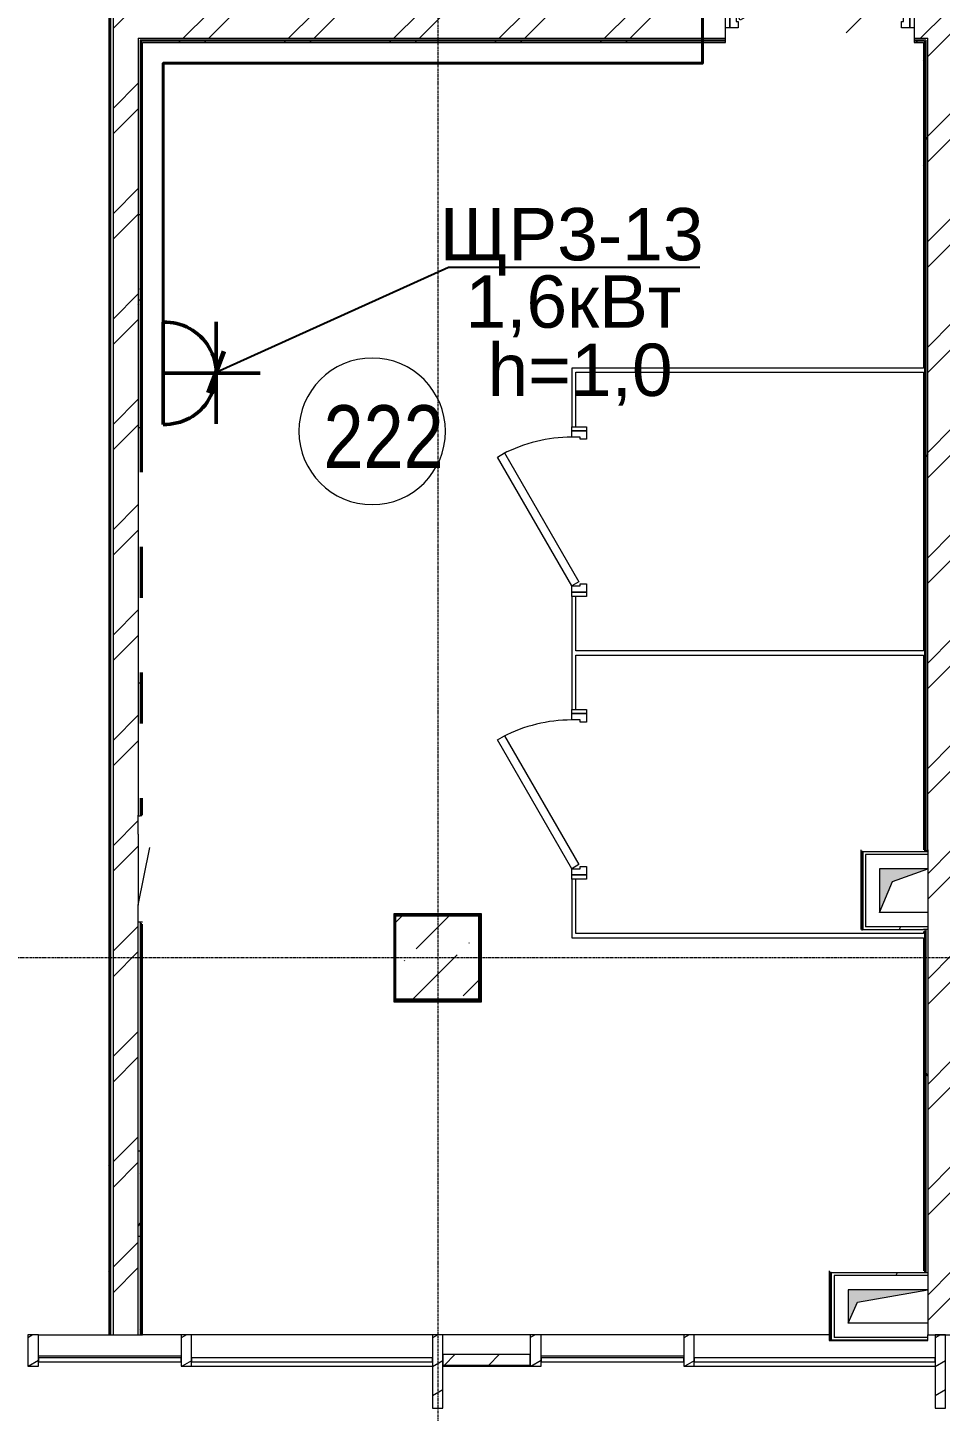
# Model space of a CAD drawing. Header units: metres. Extents: x 3659 to 143627, y -64119 to 51337.
# Drawn here: x 76105 to 80463, y -58951 to -52346 of the extents above; entities that cross this region are included whole.
import ezdxf

# ---------------------------------------------------------------- set-up
doc = ezdxf.new("R2010")
doc.units = ezdxf.units.M
doc.linetypes.add('ADSK_Линия сетки', pattern=[21, 12, -3, 3, -3])
for name, color, linetype, lineweight in [('A-AREA-IDEN', 7, 'Continuous', 9), ('A-DETL-GENF', 7, 'Continuous', 5), ('A-DETL-MBND', 7, 'Continuous', 5), ('A-DETL-THIN', 7, 'Continuous', 5), ('A-DOOR', 7, 'Continuous', 5), ('A-DOOR-FRAM', 7, 'Continuous', 13), ('A-FLOR', 7, 'Continuous', 5), ('A-GLAZ-CURT', 7, 'Continuous', 5), ('A-GLAZ-CWMG', 7, 'Continuous', 5), ('A-WALL', 7, 'Continuous', 5), ('A-WALL-PATT', 7, 'Continuous', 18), ('S-COLS', 7, 'Continuous', 5), ('S-GRID', 7, 'Continuous', 9), ('Освещение', 1, 'Continuous', 50), ('Эл-свет раб.', 5, 'Continuous', 50), ('ЭЛ.сети', 5, 'Continuous', 100), ('ЭОМ', 7, 'Continuous', 40)]:
    doc.layers.add(name, color=color, linetype=linetype, lineweight=lineweight)
doc.styles.add('GOST Common_I_1', font='ARIALN.TTF', dxfattribs={"height": 300})
doc.styles.add('STYLE1', font='arial.ttf', dxfattribs={"height": 250})
doc.styles.add('ГОСТ 2.304', font='CS_Gost2304.shx', dxfattribs={"width": 0.85})
doc.dimstyles.new('СПДС', dxfattribs={"dimscale": 100, "dimtxt": 2.5, "dimasz": 2.5, "dimexe": 1.25, "dimexo": 0.625, "dimtad": 1, "dimdec": 0, "dimrnd": 0.001, "dimtxsty": 'ГОСТ 2.304', "dimblk": 'OBLIQUE', "dimcen": 2.5, "dimdle": 2, "dimadec": 0, "dimazin": 2, "dimtfac": 0.75, "dimtdec": 0, "dimtmove": 1, "dimatfit": 3, "dimfxl": 1, "dimtolj": 1, "dimarcsym": 1})
pattern_1 = [(45, (0, 0), (-251.4472, 251.4472), []), (45, (0, 381), (-251.4472, 251.4472), [])]
pattern_2 = [(0, (0, 0), (812.8, 203.2), [33.528, -576.072, 33.528, -576.072, -3251.2]), (0, (0, 0), (812.8, 203.2), [-1219.2, 33.528, -1185.672, 33.528, -576.072, -1422.4]), (0, (0, 0), (812.8, 203.2), [-3048, 33.528, -372.872, 33.528, -982.472]), (120, (304.8, 101.6), (-582.37636, 602.30545), [33.528, -576.072, 33.528, -576.072, -3251.2]), (120, (304.8, 101.6), (-582.37636, 602.30545), [-1219.2, 33.528, -1185.672, 33.528, -576.072, -1422.4]), (120, (304.8, 101.6), (-582.37636, 602.30545), [-3048, 33.528, -372.872, 33.528, -982.472]), (240, (406.4, 508), (-230.42364, -805.50545), [33.528, -576.072, 33.528, -576.072, -3251.2]), (240, (406.4, 508), (-230.42364, -805.50545), [-1219.2, 33.528, -1185.672, 33.528, -576.072, -1422.4]), (240, (406.4, 508), (-230.42364, -805.50545), [-3048, 33.528, -372.872, 33.528, -982.472])]
pattern_3 = [(50, (0, 0), (728.7365, -63.756), [76.2, -838.2]), (355, (0, 0), (-140.9716, 764.2276), [60.96, -670.56]), (100.451, (60.7, -5.3), (587.77, 700.467), [64.76, -712.36]), (46.184, (0, 203.2), (1084.316, -168.171), [114.3, -1257.3]), (96.636, (90.4, 189.2), (949.61, 989.71), [97.14, -1068.54]), (351.184, (0, 203.2), (949.62, 989.701), [91.44, -1005.84]), (21, (101.6, 152.4), (606.458, -409.0606), [76.2, -838.2]), (326, (101.6, 152.4), (247.2083, 736.753), [60.96, -670.56]), (71.451, (152.14, 118.3), (853.6683, 327.6855), [64.76, -712.36]), (37.5, (0, 0), (12.3547, 338.2201), [33.528, -628.904, 33.528, -647.192, -673.1]), (37.5, (0, 0), (12.3547, 338.2201), [-1343.152, 33.528, -639.572]), (7.5, (0, 0), (267.2789, 400.7221), [33.528, -354.584, 33.528, -613.664, -256.54]), (7.5, (0, 0), (267.2789, 400.7221), [-1035.304, 33.528, -223.012]), (327.5, (-226.57, 0), (542.3633, -22.91534), [33.528, -220.472, 33.528, -758.952, -1051.56]), (327.5, (-226.57, 0), (542.3633, -22.91534), [-1046.48, 33.528, -1018.032]), (317.5, (-328.17, 0), (592.517, 101.707), [33.528, -296.672, 33.528, -492.76, -746.76]), (317.5, (-328.17, 0), (592.517, 101.707), [-856.488, 33.528, -713.232])]
pattern_4 = [(30, (0, 0), (-60, 103.92305), [])]

# ---------------------------------------------------------------- blocks, each defined once
blk = doc.blocks.new('КДП АПК - КР_rvt-1-2 этаж')
at = {"layer": 'S-COLS', "lineweight": 20}
h = blk.add_hatch(dxfattribs=at)
h.set_pattern_fill('FP_137', color=256, style=0, pattern_type=2)
h.set_pattern_definition([(45, (0, 0), (84.19025, 308.69666), [396.875, -79.375, 3.353, -76.022])])
h.paths.add_polyline_path([(77862.7, -56345.6), (78262.7, -56345.6), (78262.7, -55945.6), (77862.7, -55945.6)], flags=0)
for p, q in [((78262.7, -55945.6), (77862.7, -55945.6)), ((77862.7, -55945.6), (77862.7, -56345.6)), ((78262.7, -56345.6), (78262.7, -55945.6)), ((77862.7, -56345.6), (78262.7, -56345.6))]:
    blk.add_line(p, q, dxfattribs=at)
blk = doc.blocks.new('AC_Дверь_Однопольная_ДеревяннаяВнутренняя_ГОСТ6629-88 - ДГ 21-9-1468245-2 этаж')
at = {"layer": 'A-DOOR', "lineweight": 13}
for p, q in [((-400, 60), (292.8, 460)), ((312.8, 425.4), (-380, 25.4)), ((292.8, 460), (312.8, 425.4)), ((-380, 25.4), (-400, 60))]:
    blk.add_line(p, q, dxfattribs=at)
at = {"layer": 'A-DOOR', "lineweight": 18}
for p, q in [((-450, 60), (-430, 60)), ((-450, -10), (-450, 60)), ((-430, 60), (-430, -10)), ((430, 60), (450, 60)), ((430, -10), (430, 60)), ((450, 60), (450, -10)), ((-430, -10), (-450, -10)), ((450, -10), (430, -10))]:
    blk.add_line(p, q, dxfattribs=at)
at = {"layer": 'A-DOOR'}
blk.add_arc((-400, 60), 800, 0, 25.90508, dxfattribs=at)
at = {"layer": 'A-DOOR-FRAM'}
for p, q in [((-430, 60), (-400, 60)), ((-430, -10), (-430, 60)), ((-400, 60), (-400, 20)), ((-400, 20), (-390, 20)), ((-390, 20), (-390, -10)), ((390, 20), (400, 20)), ((390, -10), (390, 20)), ((400, 60), (430, 60)), ((400, 20), (400, 60)), ((430, 60), (430, -10)), ((-390, -10), (-430, -10)), ((430, -10), (390, -10))]:
    blk.add_line(p, q, dxfattribs=at)
blk = doc.blocks.new('Системная панель - С остеклением-1637639-2 этаж')
at = {"layer": 'A-GLAZ-CURT', "lineweight": 13}
for p, q in [((74437.7, -58695.5), (73757.1, -58695.5)), ((73757.1, -58695.5), (73757.1, -58715.5)), ((73757.1, -58715.5), (74437.7, -58715.5)), ((74437.7, -58715.5), (74437.7, -58695.5))]:
    blk.add_line(p, q, dxfattribs=at)
blk = doc.blocks.new('Системная панель - С остеклением-1635145-2 этаж')
at = {"layer": 'A-GLAZ-CURT', "lineweight": 13}
for p, q in [((575, 10), (-575, 10)), ((-575, 10), (-575, -10)), ((575, -10), (575, 10)), ((-575, -10), (575, -10))]:
    blk.add_line(p, q, dxfattribs=at)
blk = doc.blocks.new('Прямоугольный импост - 50 x 150мм-V35-2 этаж')
at = {"layer": 'A-GLAZ-CWMG'}
h = blk.add_hatch(dxfattribs=at)
h.set_pattern_fill('FP_49', color=256, style=0, pattern_type=2)
h.set_pattern_definition([(150, (76862.65, 58705.49), (-60, -103.92305), [])])
h.paths.add_polyline_path([(25, -30), (-25, -30), (-25, 120), (25, 120)], flags=0)
at = {"layer": 'A-GLAZ-CWMG', "lineweight": 18}
for p, q in [((-25, -30), (-25, 120)), ((-25, 120), (25, 120)), ((25, 120), (25, -30)), ((25, -30), (-25, -30))]:
    blk.add_line(p, q, dxfattribs=at)
blk = doc.blocks.new('Прямоугольный импост - 50 x 450мм-V36-2 этаж')
at = {"layer": 'A-GLAZ-CWMG'}
h = blk.add_hatch(dxfattribs=at)
h.set_pattern_fill('FP_50', color=256, style=0, pattern_type=2)
h.set_pattern_definition([(150, (78062.65, 58705.49), (-60, -103.92305), [])])
h.paths.add_polyline_path([(25, -230), (-25, -230), (-25, 120), (25, 120)], flags=0)
at = {"layer": 'A-GLAZ-CWMG', "lineweight": 18}
for p, q in [((-25, -230), (-25, 120)), ((-25, 120), (25, 120)), ((25, 120), (25, -230)), ((25, -230), (-25, -230))]:
    blk.add_line(p, q, dxfattribs=at)
blk = doc.blocks.new('Прямоугольный импост - 50 x 150мм-V37-2 этаж')
at = {"layer": 'A-GLAZ-CWMG'}
h = blk.add_hatch(dxfattribs=at)
h.set_pattern_fill('FP_51', color=256, style=0, pattern_type=2)
h.set_pattern_definition([(150, (79262.65, 58705.49), (-60, -103.92305), [])])
h.paths.add_polyline_path([(25, -30), (-25, -30), (-25, 120), (25, 120), (25, 49.8)], flags=0)
at = {"layer": 'A-GLAZ-CWMG', "lineweight": 18}
for p, q in [((-25, -30), (-25, 120)), ((-25, 120), (25, 120)), ((25, 120), (25, -30)), ((25, -30), (-25, -30))]:
    blk.add_line(p, q, dxfattribs=at)
blk = doc.blocks.new('Прямоугольный импост - 50 x 450мм-V38-2 этаж')
at = {"layer": 'A-GLAZ-CWMG'}
h = blk.add_hatch(dxfattribs=at)
h.set_pattern_fill('FP_52', color=256, style=0, pattern_type=2)
h.set_pattern_definition([(150, (80462.65, 58705.49), (-60, -103.92305), [])])
h.paths.add_polyline_path([(25, -230), (-25, -230), (-25, 120), (25, 120), (25, 49.8)], flags=0)
at = {"layer": 'A-GLAZ-CWMG', "lineweight": 18}
for p, q in [((-25, -230), (-25, 120)), ((-25, 120), (25, 120)), ((25, 120), (25, -230)), ((25, -230), (-25, -230))]:
    blk.add_line(p, q, dxfattribs=at)
blk = doc.blocks.new('Прямоугольный импост - 50 x 150мм-V42-2 этаж')
at = {"layer": 'A-DETL-MBND'}
for p, q in [((75637.7, -58585.5), (74487.7, -58585.5)), ((74487.7, -58735.5), (75637.7, -58735.5))]:
    blk.add_line(p, q, dxfattribs=at)
blk = doc.blocks.new('Прямоугольный импост - 50 x 150мм-V43-2 этаж')
at = {"layer": 'A-DETL-MBND'}
for p, q in [((79932.7, -58585.5), (79287.7, -58585.5)), ((79287.7, -58735.5), (80437.7, -58735.5))]:
    blk.add_line(p, q, dxfattribs=at)
blk = doc.blocks.new('AC_Дверь_Однопольная_ДеревяннаяВнутренняя_ГОСТ6629-88 - ДГ 21-8Л-1372366-2 этаж')
at = {"layer": 'A-DOOR', "lineweight": 13}
for p, q in [((-355, 10), (259.9, 365)), ((279.9, 330.4), (-335, -24.6)), ((259.9, 365), (279.9, 330.4)), ((-335, -24.6), (-355, 10))]:
    blk.add_line(p, q, dxfattribs=at)
at = {"layer": 'A-DOOR', "lineweight": 18}
for p, q in [((-405, 10), (-385, 10)), ((-405, -60), (-405, 10)), ((-385, 10), (-385, -60)), ((385, 10), (405, 10)), ((385, -60), (385, 10)), ((405, 10), (405, -60)), ((-385, -60), (-405, -60)), ((405, -60), (385, -60))]:
    blk.add_line(p, q, dxfattribs=at)
at = {"layer": 'A-DOOR'}
blk.add_arc((-355, 10), 710, 0, 27.52838, dxfattribs=at)
at = {"layer": 'A-DOOR-FRAM'}
for p, q in [((-385, 10), (-355, 10)), ((-385, -60), (-385, 10)), ((-355, 10), (-355, -30)), ((355, 10), (385, 10)), ((355, -30), (355, 10)), ((385, 10), (385, -60)), ((-345, -60), (-385, -60)), ((-355, -30), (-345, -30)), ((-345, -30), (-345, -60)), ((345, -30), (355, -30)), ((345, -60), (345, -30)), ((385, -60), (345, -60))]:
    blk.add_line(p, q, dxfattribs=at)
blk = doc.blocks.new('Системная панель - Сплошная-V115-2 этаж')
at = {"layer": 'A-GLAZ-CURT'}
h = blk.add_hatch(dxfattribs=at)
h.set_pattern_fill('FP_27', color=256, style=0, pattern_type=2)
h.set_pattern_definition([(45, (0, 0), (-106.06602, 106.06602), [])])
h.paths.add_polyline_path([(78087.7, -58730.5), (78505, -58730.5), (78505, -58680.5), (78087.7, -58680.5)], flags=0)
at = {"layer": 'A-GLAZ-CURT', "lineweight": 13}
for p, q in [((78505, -58680.5), (78087.7, -58680.5)), ((78087.7, -58680.5), (78087.7, -58730.5)), ((78505, -58730.5), (78505, -58680.5)), ((78087.7, -58730.5), (78505, -58730.5))]:
    blk.add_line(p, q, dxfattribs=at)
blk = doc.blocks.new('_Oblique')
at = {"color": 0, "linetype": 'ByBlock', "lineweight": -2}
blk.add_line((-0.5, -0.5), (0.5, 0.5), dxfattribs=at)
blk = doc.blocks.new('Розетка штепсельная с заземляющим контактом скрытой установки IP20')
at = {"layer": 'Эл-свет раб.', "ltscale": 0.3}
for p, q in [((191574.8, -246568.3), (191574.8, -246105.7)), ((191816.2, -246316.2), (191328.6, -246316.2)), ((191818.7, -246568.3), (191331, -246568.3))]:
    blk.add_line(p, q, dxfattribs=at)
at = {"layer": 'Эл-свет раб.', "ltscale": 0.3, "extrusion": (0, 0, -1)}
blk.add_ellipse((191574.8, -246560.1), major_axis=(-172.5, 172.5), ratio=1, start_param=5.464002, end_param=8.673165, dxfattribs=at)
blk = doc.blocks.new('ПСС_Марка_помещения - Имя_2_5мм-224473-2 этаж')
at = {"layer": 'A-AREA-IDEN'}
for start, end in [(360, 180), (180, 360)]:
    blk.add_arc((-0.074, 0.039), 3.5, start, end, dxfattribs=at)

msp = doc.modelspace()

# ---------------------------------------------------------------- hatches: boundary and pattern name
at = {"layer": 'A-DETL-GENF'}
for points in [[(80172.6532, -56570.6443), (80233.5085, -56422.2079), (80402.6532, -56360.6443), (80172.6532, -56360.6443)], [(80022.6532, -58530.6443), (80067.8186, -58429.6847), (80402.6532, -58370.6443), (80022.6532, -58370.6443)]]:
    msp.add_hatch(color=256, dxfattribs=at).paths.add_polyline_path(points, flags=0)
at = {"layer": 'A-GLAZ-CWMG'}
h = msp.add_hatch(dxfattribs=at)
h.set_pattern_fill('FP_31', color=256, style=0, pattern_type=2)
h.set_pattern_definition(pattern_4)
h.paths.add_polyline_path([(76105.017, -58735.4621), (76157.1109, -58735.4621), (76157.1109, -58585.4621), (76105.017, -58585.4621)], flags=0)
h = msp.add_hatch(dxfattribs=at)
h.set_pattern_fill('FP_31', color=256, style=0, pattern_type=2)
h.set_pattern_definition(pattern_4)
h.paths.add_polyline_path([(78505.017, -58735.4621), (78557.1109, -58735.4621), (78557.1109, -58585.4621), (78505.017, -58585.4621), (78505.017, -58655.7084)], flags=0)
at = {"layer": 'A-WALL-PATT', "lineweight": 5}
h = msp.add_hatch(dxfattribs=at)
h.set_pattern_fill('FP_1', color=256, style=0, pattern_type=2)
h.set_pattern_definition(pattern_1)
h.paths.add_polyline_path([(76497.6532, -58585.4621), (76497.6532, -50388.6443), (76492.6532, -50388.6443), (76492.6532, -58585.4621)], flags=0)
h = msp.add_hatch(dxfattribs=at)
h.set_pattern_fill('FP_41', color=256, style=0, pattern_type=2)
h.set_pattern_definition(pattern_3)
h.paths.add_polyline_path([(76497.6532, -58585.4621), (76502.6532, -58585.4621), (76502.6532, -50385.6443), (76497.6532, -50385.6443), (76497.6532, -57275.8297)], flags=0)
h = msp.add_hatch(dxfattribs=at)
h.set_pattern_fill('FP_1', color=256, style=0, pattern_type=2)
h.set_pattern_definition(pattern_1)
h.paths.add_polyline_path([(76512.6532, -58585.4621), (76632.6532, -58585.4621), (76632.6532, -50385.6443), (76512.6532, -50385.6443), (76512.6532, -57275.8297)], flags=0)
h = msp.add_hatch(dxfattribs=at)
h.set_pattern_fill('FP_1', color=256, style=0, pattern_type=2)
h.set_pattern_definition(pattern_1)
h.paths.add_polyline_path([(83962.6532, -52395.6443), (83962.6532, -52275.6443), (83312.6532, -52275.6443), (83312.6532, -52395.6443), (83522.6007, -52395.6443)], flags=0)
h.paths.add_polyline_path([(76642.6532, -52395.6443), (79112.6532, -52395.6443), (79112.6532, -52275.6443), (76632.6532, -52275.6443), (76632.6532, -52395.6443)], flags=0)
h.paths.add_polyline_path([(81463.1878, -52395.6443), (82412.6532, -52395.6443), (82412.6532, -52275.6443), (80012.6532, -52275.6443), (80012.6532, -52395.6443), (80542.6532, -52395.6443)], flags=0)
h = msp.add_hatch(dxfattribs=at)
h.set_pattern_fill('FP_40', color=256, style=0, pattern_type=2)
h.set_pattern_definition(pattern_2)
h.paths.add_polyline_path([(76632.6532, -56110.6443), (76642.6532, -56110.6443), (76642.6532, -56023.7015), (76634.2407, -56023.7015), (76634.2407, -55667.5871), (76642.6532, -55667.5871), (76642.6532, -55423.7015), (76634.2407, -55423.7015), (76634.2407, -55067.5871), (76642.6532, -55067.5871), (76642.6532, -54823.7015), (76634.2407, -54823.7015), (76634.2407, -54467.5871), (76642.6532, -54467.5871), (76642.6532, -52395.6443), (76632.6532, -52395.6443), (76632.6532, -56105.6443)], flags=0)
h = msp.add_hatch(dxfattribs=at)
h.set_pattern_fill('FP_40', color=256, style=0, pattern_type=2)
h.set_pattern_definition(pattern_2)
h.paths.add_polyline_path([(80402.6532, -52405.6443), (80402.6532, -52395.6443), (80012.6532, -52395.6443), (80012.6532, -52405.6443), (80392.6532, -52405.6443)], flags=0)
h.paths.add_polyline_path([(78116.6417, -52405.6443), (79112.6532, -52405.6443), (79112.6532, -52395.6443), (76642.6532, -52395.6443), (76642.6532, -52405.6443), (77859.215, -52405.6443)], flags=0)
h = msp.add_hatch(dxfattribs=at)
h.set_pattern_fill('FP_41', color=256, style=0, pattern_type=2)
h.set_pattern_definition(pattern_3)
h.paths.add_polyline_path([(76647.6532, -56110.6443), (76647.6532, -56023.7015), (76642.6532, -56023.7015), (76642.6532, -56110.6443)], flags=0)
h.paths.add_polyline_path([(76647.6532, -55667.5871), (76647.6532, -55423.7015), (76642.6532, -55423.7015), (76643.246, -55667.5871)], flags=0)
h.paths.add_polyline_path([(76642.6532, -55067.5871), (76647.6532, -55067.5871), (76647.6532, -54823.7015), (76642.6532, -54823.7015)], flags=0)
h.paths.add_polyline_path([(76647.6532, -54467.5871), (76647.6532, -52405.6443), (76642.6532, -52405.6443), (76642.6532, -54467.5871), (76644.8698, -54467.5871)], flags=0)
h = msp.add_hatch(dxfattribs=at)
h.set_pattern_fill('FP_1', color=256, style=0, pattern_type=2)
h.set_pattern_definition(pattern_1)
h.paths.add_polyline_path([(76652.6532, -56105.6443), (76652.6532, -56023.7015), (76647.6532, -56023.7015), (76647.6532, -56105.6443)], flags=0)
h.paths.add_polyline_path([(76647.6532, -55667.5871), (76652.6532, -55667.5871), (76652.6532, -55423.7015), (76647.6532, -55423.7015)], flags=0)
h.paths.add_polyline_path([(76647.6532, -55067.5871), (76652.6532, -55067.5871), (76652.6532, -54823.7015), (76647.6532, -54823.7015)], flags=0)
h.paths.add_polyline_path([(76652.6532, -54467.5871), (76652.6532, -52410.6443), (76647.6532, -52410.6443), (76647.6532, -54467.5871), (76649.8728, -54467.5871)], flags=0)
h = msp.add_hatch(dxfattribs=at)
h.set_pattern_fill('FP_1', color=256, style=0, pattern_type=2)
h.set_pattern_definition(pattern_1)
h.paths.add_polyline_path([(76652.6532, -52415.6443), (79112.6532, -52415.6443), (79112.6532, -52410.6443), (76652.6532, -52410.6443)], flags=0)
h.paths.add_polyline_path([(80387.6532, -52415.6443), (80387.6532, -52410.6443), (80012.6532, -52410.6443), (80012.6532, -52415.6443), (80382.6532, -52415.6443)], flags=0)
h = msp.add_hatch(dxfattribs=at)
h.set_pattern_fill('FP_1', color=256, style=0, pattern_type=2)
h.set_pattern_definition(pattern_1)
h.paths.add_polyline_path([(80387.6532, -56270.6443), (80387.6532, -55340.6443), (80382.6532, -55340.6443), (80382.6532, -56270.6443)], flags=0)
h.paths.add_polyline_path([(80382.6532, -55320.6443), (80387.6532, -55320.6443), (80387.6532, -53990.6443), (80382.6532, -53990.6443), (80382.6532, -55206.0116)], flags=0)
h.paths.add_polyline_path([(80387.6532, -53970.6443), (80387.6532, -52415.6443), (80382.6532, -52415.6443), (80382.6532, -53970.6443)], flags=0)
h = msp.add_hatch(dxfattribs=at)
h.set_pattern_fill('FP_41', color=256, style=0, pattern_type=2)
h.set_pattern_definition(pattern_3)
h.paths.add_polyline_path([(80387.6532, -56275.6443), (80392.6532, -56275.6443), (80392.6532, -52410.6443), (80387.6532, -52410.6443), (80387.6532, -56270.6443)], flags=0)
h = msp.add_hatch(dxfattribs=at)
h.set_pattern_fill('FP_40', color=256, style=0, pattern_type=2)
h.set_pattern_definition(pattern_2)
h.paths.add_polyline_path([(80402.6532, -56275.6443), (80402.6532, -52405.6443), (80392.6532, -52405.6443), (80392.6532, -56275.6443)], flags=0)
h = msp.add_hatch(dxfattribs=at)
h.set_pattern_fill('FP_1', color=256, style=0, pattern_type=2)
h.set_pattern_definition(pattern_1)
h.paths.add_polyline_path([(80433.4813, -58585.4621), (80522.6532, -58585.4621), (80522.6532, -52395.6443), (80402.6532, -52395.6443), (80402.6532, -58585.4621)], flags=0)
h = msp.add_hatch(dxfattribs=at)
h.set_pattern_fill('FP_1', color=256, style=0, pattern_type=2)
h.set_pattern_definition(pattern_1)
h.paths.add_polyline_path([(80082.6532, -56655.6443), (80087.6532, -56655.6443), (80087.6532, -56275.6443), (80082.6532, -56270.6443), (80082.6532, -56650.6443)], flags=0)
h = msp.add_hatch(dxfattribs=at)
h.set_pattern_fill('FP_41', color=256, style=0, pattern_type=2)
h.set_pattern_definition(pattern_3)
h.paths.add_polyline_path([(80092.6532, -56650.6443), (80092.6532, -56280.6443), (80087.6532, -56275.6443), (80087.6532, -56650.6443)], flags=0)
h = msp.add_hatch(dxfattribs=at)
h.set_pattern_fill('FP_40', color=256, style=0, pattern_type=2)
h.set_pattern_definition(pattern_2)
h.paths.add_polyline_path([(80092.6532, -56650.6443), (80105.1532, -56638.1443), (80105.1532, -56293.1443), (80092.6532, -56280.6443), (80092.6532, -56585.8903)], flags=0)
h = msp.add_hatch(dxfattribs=at)
h.set_pattern_fill('FP_1', color=256, style=0, pattern_type=2)
h.set_pattern_definition(pattern_1)
h.paths.add_polyline_path([(77852.6532, -56580.6443), (78267.6532, -56580.6443), (78267.6532, -56575.6443), (77852.6532, -56575.6443)], flags=0)
h = msp.add_hatch(dxfattribs=at)
h.set_pattern_fill('FP_1', color=256, style=0, pattern_type=2)
h.set_pattern_definition(pattern_1)
h.paths.add_polyline_path([(77857.6532, -56995.6443), (77857.6532, -56580.6443), (77852.6532, -56580.6443), (77852.6532, -56995.6443)], flags=0)
h = msp.add_hatch(dxfattribs=at)
h.set_pattern_fill('FP_41', color=256, style=0, pattern_type=2)
h.set_pattern_definition(pattern_3)
h.paths.add_polyline_path([(78262.6532, -56985.6443), (78267.6532, -56985.6443), (78267.6532, -56580.6443), (78262.6532, -56580.6443), (78262.6532, -56585.8903)], flags=0)
h = msp.add_hatch(dxfattribs=at)
h.set_pattern_fill('FP_1', color=256, style=0, pattern_type=2)
h.set_pattern_definition(pattern_1)
h.paths.add_polyline_path([(78267.6532, -56990.6443), (78272.6532, -56990.6443), (78272.6532, -56575.6443), (78267.6532, -56575.6443), (78267.6532, -56985.6443)], flags=0)
h = msp.add_hatch(dxfattribs=at)
h.set_pattern_fill('FP_40', color=256, style=0, pattern_type=2)
h.set_pattern_definition(pattern_2)
h.paths.add_polyline_path([(76632.6532, -58585.4621), (76642.6532, -58585.4621), (76642.6532, -56615.6443), (76632.6532, -56615.6443), (76632.6532, -57275.8297)], flags=0)
h = msp.add_hatch(dxfattribs=at)
h.set_pattern_fill('FP_41', color=256, style=0, pattern_type=2)
h.set_pattern_definition(pattern_3)
h.paths.add_polyline_path([(76642.6532, -58585.4621), (76647.6532, -58585.4621), (76647.6532, -56615.6443), (76642.6532, -56615.6443), (76642.6532, -57275.8297)], flags=0)
h = msp.add_hatch(dxfattribs=at)
h.set_pattern_fill('FP_1', color=256, style=0, pattern_type=2)
h.set_pattern_definition(pattern_1)
h.paths.add_polyline_path([(76647.6532, -58585.4621), (76652.6532, -58585.4621), (76652.6532, -56620.6443), (76647.6532, -56620.6443), (76647.6532, -57275.8297)], flags=0)
h = msp.add_hatch(dxfattribs=at)
h.set_pattern_fill('FP_40', color=256, style=0, pattern_type=2)
h.set_pattern_definition(pattern_2)
h.paths.add_polyline_path([(80402.6532, -56650.6443), (80402.6532, -56638.1443), (80105.1532, -56638.1443), (80092.6532, -56650.6443), (80382.6532, -56650.6443)], flags=0)
h = msp.add_hatch(dxfattribs=at)
h.set_pattern_fill('FP_1', color=256, style=0, pattern_type=2)
h.set_pattern_definition(pattern_1)
h.paths.add_polyline_path([(80382.6532, -58285.6443), (80387.6532, -58285.6443), (80387.6532, -56690.6443), (80382.6532, -56690.6443), (80382.6532, -58280.6443)], flags=0)
h.paths.add_polyline_path([(80387.6532, -56670.6443), (80387.6532, -56655.6443), (80382.6532, -56655.6443), (80382.6532, -56670.6443)], flags=0)
h = msp.add_hatch(dxfattribs=at)
h.set_pattern_fill('FP_41', color=256, style=0, pattern_type=2)
h.set_pattern_definition(pattern_3)
h.paths.add_polyline_path([(80392.6532, -58290.6443), (80392.6532, -56650.6443), (80387.6532, -56650.6443), (80387.6532, -58290.6443)], flags=0)
h = msp.add_hatch(dxfattribs=at)
h.set_pattern_fill('FP_40', color=256, style=0, pattern_type=2)
h.set_pattern_definition(pattern_2)
h.paths.add_polyline_path([(80392.6532, -58290.6443), (80402.6532, -58290.6443), (80402.6532, -56650.6443), (80392.6532, -56650.6443), (80392.6532, -57275.8297)], flags=0)
h = msp.add_hatch(dxfattribs=at)
h.set_pattern_fill('FP_1', color=256, style=0, pattern_type=2)
h.set_pattern_definition(pattern_1)
h.paths.add_polyline_path([(77862.6532, -56995.6443), (78272.6532, -56995.6443), (78272.6532, -56990.6443), (77857.6532, -56990.6443), (77857.6532, -56995.6443)], flags=0)
h = msp.add_hatch(dxfattribs=at)
h.set_pattern_fill('FP_41', color=256, style=0, pattern_type=2)
h.set_pattern_definition(pattern_3)
h.paths.add_polyline_path([(78267.6532, -56990.6443), (78267.6532, -56985.6443), (77862.6532, -56985.6443), (77862.6532, -56990.6443)], flags=0)
h = msp.add_hatch(dxfattribs=at)
h.set_pattern_fill('FP_1', color=256, style=0, pattern_type=2)
h.set_pattern_definition(pattern_1)
h.paths.add_polyline_path([(79937.6532, -58613.6443), (79937.6532, -58285.6443), (79932.6532, -58280.6443), (79932.6532, -58613.6443)], flags=0)
h = msp.add_hatch(dxfattribs=at)
h.set_pattern_fill('FP_40', color=256, style=0, pattern_type=2)
h.set_pattern_definition(pattern_2)
h.paths.add_polyline_path([(80402.6532, -58303.1443), (80402.6532, -58290.6443), (79942.6532, -58290.6443), (79955.1532, -58303.1443)], flags=0)

# ---------------------------------------------------------------- linework, layer by layer
at = {"layer": 'A-DETL-MBND'}
for p, q in [((76157.1109, -58685.6443), (76837.6532, -58685.6443)), ((78557.1109, -58685.6443), (79237.6532, -58685.6443))]:
    msp.add_line(p, q, dxfattribs=at)
at = {"layer": 'A-DETL-THIN'}
for p, q in [((76632.6532, -56195.6443), (76632.6532, -56535.6443)), ((76632.6532, -56535.6443), (76688.8101, -56258.918)), ((80172.6532, -56360.6443), (80172.6532, -56570.6443)), ((80402.6532, -56360.6443), (80172.6532, -56360.6443)), ((80233.5085, -56422.2079), (80402.6532, -56360.6443)), ((80172.6532, -56570.6443), (80233.5085, -56422.2079)), ((80022.6532, -58370.6443), (80022.6532, -58530.6443)), ((80402.6532, -58370.6443), (80022.6532, -58370.6443)), ((80067.8186, -58429.6847), (80402.6532, -58370.6443)), ((80022.6532, -58530.6443), (80067.8186, -58429.6847))]:
    msp.add_line(p, q, dxfattribs=at)
at = {"layer": 'A-FLOR', "lineweight": 18}
for p, q in [((76157.1109, -58585.4621), (76492.6532, -58585.4621)), ((76837.6532, -58585.4621), (76652.6532, -58585.4621)), ((78212.5966, -58585.4621), (78087.6532, -58585.4621)), ((79237.6532, -58585.4621), (78557.1109, -58585.4621))]:
    msp.add_line(p, q, dxfattribs=at)
at = {"layer": 'A-GLAZ-CWMG', "lineweight": 18}
for p, q in [((76105.017, -58585.4621), (76105.017, -58735.4621)), ((76157.1109, -58585.4621), (76105.017, -58585.4621)), ((76157.1109, -58735.4621), (76157.1109, -58585.4621)), ((78505.017, -58585.4621), (78505.017, -58735.4621)), ((78557.1109, -58585.4621), (78505.017, -58585.4621)), ((78557.1109, -58735.4621), (78557.1109, -58585.4621)), ((76105.017, -58735.4621), (76157.1109, -58735.4621)), ((78505.017, -58735.4621), (78557.1109, -58735.4621))]:
    msp.add_line(p, q, dxfattribs=at)
at = {"layer": 'A-GLAZ-CWMG'}
for p, q in [((78505.017, -58585.4621), (78212.5966, -58585.4621)), ((78087.6532, -58735.4621), (78505.017, -58735.4621))]:
    msp.add_line(p, q, dxfattribs=at)
at = {"layer": 'A-WALL', "lineweight": 18}
for p, q in [((76492.6532, -50388.6443), (76492.6532, -58585.4621)), ((76512.6532, -50388.6443), (76512.6532, -58585.4621)), ((79437.1724, -52415.6443), (79437.1724, -52345.6443)), ((80337.1724, -52345.6443), (80337.1724, -52415.6443)), ((76652.6532, -52415.6443), (79437.1724, -52415.6443)), ((76652.6532, -54467.5871), (76652.6532, -52415.6443)), ((80337.1724, -52415.6443), (80382.6532, -52415.6443)), ((80382.6532, -52415.6443), (80382.6532, -53970.6443)), ((80382.6532, -53990.6443), (80382.6532, -55320.6443)), ((76652.6532, -55067.5871), (76652.6532, -54823.7015)), ((80382.6532, -55340.6443), (80382.6532, -56270.6443)), ((76652.6532, -55667.5871), (76652.6532, -55423.7015)), ((76652.6532, -56105.6443), (76652.6532, -56023.7015)), ((76632.6532, -56115.6443), (76632.6532, -56105.6443)), ((80082.6532, -56270.6443), (80082.6532, -56650.6443)), ((80402.6532, -56270.6443), (80402.6532, -56280.6443)), ((80402.6532, -56360.6443), (80402.6532, -56570.6443)), ((78272.6532, -56575.6443), (77852.6532, -56575.6443)), ((77852.6532, -56575.6443), (77852.6532, -56995.6443)), ((77862.6532, -56585.6443), (78262.6532, -56585.6443)), ((77862.6532, -56985.6443), (77862.6532, -56585.6443)), ((78262.6532, -56585.6443), (78262.6532, -56985.6443)), ((78272.6532, -56995.6443), (78272.6532, -56575.6443)), ((80402.6532, -56570.6443), (80172.6532, -56570.6443)), ((76652.6532, -56615.6443), (76632.6532, -56615.6443)), ((76652.6532, -58585.4621), (76652.6532, -56625.6443)), ((80402.6532, -56650.6443), (80382.6532, -56650.6443)), ((80382.6532, -56660.6443), (80382.6532, -56670.6443)), ((80382.6532, -56690.6443), (80382.6532, -58280.6443)), ((77852.6532, -56995.6443), (78272.6532, -56995.6443)), ((78262.6532, -56985.6443), (77862.6532, -56985.6443)), ((79932.6532, -58280.6443), (79932.6532, -58613.6443)), ((80402.6532, -58290.6443), (80382.6532, -58290.6443)), ((80402.6532, -58370.6443), (80402.6532, -58530.6443)), ((76492.6532, -58585.4621), (76652.6532, -58585.4621)), ((80402.6532, -58530.6443), (80022.6532, -58530.6443)), ((80402.6532, -58585.4621), (80542.6532, -58585.4621)), ((80402.6532, -58613.6443), (80402.6532, -58585.4621)), ((79932.6532, -58613.6443), (80402.6532, -58613.6443))]:
    msp.add_line(p, q, dxfattribs=at)
at = {"layer": 'A-WALL'}
for p, q in [((76497.6532, -58585.4621), (76497.6532, -50385.6443)), ((76502.6532, -58585.4621), (76502.6532, -50385.6443)), ((76632.6532, -52395.6443), (79437.1724, -52395.6443)), ((76632.6532, -52395.6443), (76632.6532, -56105.6443)), ((79437.1724, -52405.6443), (76642.6532, -52405.6443)), ((76642.6532, -52405.6443), (76642.6532, -54467.5871)), ((79437.1724, -52410.6443), (76647.6532, -52410.6443)), ((76647.6532, -52410.6443), (76647.6532, -54467.5871)), ((80337.1724, -52395.6443), (80402.6532, -52395.6443)), ((80392.6532, -52405.6443), (80337.1724, -52405.6443)), ((80387.6532, -52410.6443), (80337.1724, -52410.6443)), ((80387.6532, -52410.6443), (80387.6532, -56275.6443)), ((80392.6532, -52405.6443), (80392.6532, -56275.6443)), ((80402.6532, -56270.6443), (80402.6532, -52395.6443)), ((80382.6532, -53970.6443), (78702.6532, -53970.6443)), ((78702.6532, -53970.6443), (78702.6532, -54250.6443)), ((78722.6532, -53990.6443), (80382.6532, -53990.6443)), ((78722.6532, -54250.6443), (78722.6532, -53990.6443)), ((76642.6532, -54823.7015), (76642.6532, -55067.5871)), ((76647.6532, -54823.7015), (76647.6532, -55067.5871)), ((78702.6532, -55060.6443), (78702.6532, -55600.6443)), ((78722.6532, -55320.6443), (78722.6532, -55060.6443)), ((80382.6532, -55320.6443), (78722.6532, -55320.6443)), ((78722.6532, -55340.6443), (80382.6532, -55340.6443)), ((78722.6532, -55600.6443), (78722.6532, -55340.6443)), ((76642.6532, -55423.7015), (76642.6532, -55667.5871)), ((76647.6532, -55423.7015), (76647.6532, -55667.5871)), ((76642.6532, -56023.7015), (76642.6532, -56110.6443)), ((76647.6532, -56023.7015), (76647.6532, -56110.6443)), ((76642.6532, -56110.6443), (76632.6532, -56110.6443)), ((76632.6532, -56195.6443), (76632.6532, -56115.6443)), ((80087.6532, -56275.6443), (80087.6532, -56655.6443)), ((80092.6532, -56280.6443), (80092.6532, -56650.6443)), ((80402.6532, -56280.6443), (80092.6532, -56280.6443)), ((80402.6532, -56275.6443), (80392.6532, -56275.6443)), ((80402.6532, -56280.6443), (80402.6532, -56360.6443)), ((80105.1532, -56293.1443), (80105.1532, -56638.1443)), ((80402.6532, -56293.1443), (80105.1532, -56293.1443)), ((78702.6532, -56410.6443), (78702.6532, -56690.6443)), ((78722.6532, -56670.6443), (78722.6532, -56410.6443)), ((76632.6532, -58585.4621), (76632.6532, -56535.6443)), ((78267.6532, -56580.6443), (77857.6532, -56580.6443)), ((77857.6532, -56580.6443), (77857.6532, -56990.6443)), ((78267.6532, -56990.6443), (78267.6532, -56580.6443)), ((80402.6532, -56570.6443), (80402.6532, -58370.6443)), ((76642.6532, -56615.6443), (76642.6532, -58585.4621)), ((76647.6532, -56620.6443), (76647.6532, -58585.4621)), ((80382.6532, -56670.6443), (78722.6532, -56670.6443)), ((80092.6532, -56650.6443), (80382.6532, -56650.6443)), ((80402.6532, -56638.1443), (80105.1532, -56638.1443)), ((80387.6532, -56655.6443), (80387.6532, -58285.6443)), ((80392.6532, -56650.6443), (80392.6532, -58290.6443)), ((78702.6532, -56690.6443), (80382.6532, -56690.6443)), ((77857.6532, -56990.6443), (78267.6532, -56990.6443)), ((79937.6532, -58285.6443), (79937.6532, -58613.6443)), ((79942.6532, -58613.6443), (79942.6532, -58290.6443)), ((80382.6532, -58290.6443), (79942.6532, -58290.6443)), ((79955.1532, -58303.1443), (79955.1532, -58598.1443)), ((80402.6532, -58303.1443), (79955.1532, -58303.1443)), ((80402.6532, -58530.6443), (80402.6532, -58585.4621)), ((79942.6532, -58610.6443), (80402.6532, -58610.6443)), ((80402.6532, -58598.1443), (79955.1532, -58598.1443))]:
    msp.add_line(p, q, dxfattribs=at)
at = {"layer": 'S-GRID', "linetype": 'ADSK_Линия сетки'}
for p, q in [((78062.6532, -38095.4453), (78062.6532, -63301.3643)), ((95007.6236, -56785.6443), (31950.4397, -56785.6443))]:
    msp.add_line(p, q, dxfattribs=at)
at = {"layer": 'ЭЛ.сети', "color": 0, "lineweight": 40}
msp.add_lwpolyline([(76752.6532, -53995.6443), (76752.6532, -52515.6443), (76752.6532, -52515.6443), (79326.8316, -52515.6443), (79326.8316, -52175.6443), (79324.2408, -52175.6443), (79324.2408, -49970.6443), (74657.6532, -49970.6443)], dxfattribs=at)

# ---------------------------------------------------------------- block references
at = {"lineweight": 5}
msp.add_blockref('КДП АПК - КР_rvt-1-2 этаж', (-3, -637), dxfattribs=at)
at = {"layer": 'A-AREA-IDEN', "color": 18, "true_color": 0x000000, "xscale": 99.99999999999993, "yscale": 99.99999999999993, "zscale": 99.99999999999993}
msp.add_blockref('ПСС_Марка_помещения - Имя_2_5мм-224473-2 этаж', (77757.3561, -54276.6155), dxfattribs=at)
at = {"layer": 'A-DOOR', "color": 8, "true_color": 0x7f7f7f}
msp.add_blockref('AC_Дверь_Однопольная_ДеревяннаяВнутренняя_ГОСТ6629-88 - ДГ 21-9-1468245-2 этаж', (79887.1724, -52335.6443), dxfattribs=at)
at = {"layer": 'A-DOOR', "color": 8, "true_color": 0x7f7f7f, "rotation": 89.99999999999959}
for p in [(78712.6532, -54655.6443), (78712.6532, -56005.6443)]:
    msp.add_blockref('AC_Дверь_Однопольная_ДеревяннаяВнутренняя_ГОСТ6629-88 - ДГ 21-8Л-1372366-2 этаж', p, dxfattribs=at)
at = {"layer": 'A-GLAZ-CURT'}
for name, p in [('Системная панель - С остеклением-1637639-2 этаж', (2400, 0)), ('Системная панель - Сплошная-V115-2 этаж', (0, 0)), ('Системная панель - С остеклением-1637639-2 этаж', (4800, 0))]:
    msp.add_blockref(name, p, dxfattribs=at)
at = {"layer": 'A-GLAZ-CURT', "rotation": 180}
for p in [(77462.6532, -58705.4854), (79862.6532, -58705.4854)]:
    msp.add_blockref('Системная панель - С остеклением-1635145-2 этаж', p, dxfattribs=at)
at = {"layer": 'A-GLAZ-CWMG', "extrusion": (0, 0, -1)}
for name, p in [('Прямоугольный импост - 50 x 150мм-V35-2 этаж', (-76862.6532, -58705.4854)), ('Прямоугольный импост - 50 x 450мм-V36-2 этаж', (-78062.6532, -58705.4854)), ('Прямоугольный импост - 50 x 150мм-V37-2 этаж', (-79262.6532, -58705.4854)), ('Прямоугольный импост - 50 x 450мм-V38-2 этаж', (-80462.6532, -58705.4854))]:
    msp.add_blockref(name, p, dxfattribs=at)
at = {"layer": 'A-GLAZ-CWMG'}
for name, p in [('Прямоугольный импост - 50 x 150мм-V42-2 этаж', (2400, 0)), ('Прямоугольный импост - 50 x 150мм-V43-2 этаж', (0, 0))]:
    msp.add_blockref(name, p, dxfattribs=at)
at = {"layer": 'Освещение', "rotation": 270}
msp.add_blockref('Розетка штепсельная с заземляющим контактом скрытой установки IP20', (323320.9963, 137579.1864), dxfattribs=at)

# ---------------------------------------------------------------- texts
at = {"layer": 'A-AREA-IDEN', "color": 18, "true_color": 0x000000, "insert": (77517.6718, -54148.1555), "char_height": 300, "width": 577.215, "attachment_point": 1, "style": 'GOST Common_I_1'}
msp.add_mtext('222', dxfattribs=at)
at = {"layer": 'Эл-свет раб.', "color": 7, "style": 'STYLE1'}
for s, p in [('ЩР3-13', (78072.8433, -53456.5737)), ('1,6кВт', (78195.169, -53778.2137)), ('h=1,0', (78300.7417, -54103.9881, -386.7801))]:
    msp.add_text(s, height=250, dxfattribs=at).set_placement(p)

# ---------------------------------------------------------------- leaders
at = {"layer": 'ЭОМ', "lineweight": 25, "ltscale": 100}
msp.add_leader([(77004.7826, -53989.7904), (78113.7651, -53488.3069), (79313.7651, -53488.3069)], dimstyle='СПДС', override={"dimasz": 1.5, "dimtad": 0, "dimldrblk": 'ArchTick', "dimfxl": 1.25, "dimtfill": 1, "dimlwd": 25}, dxfattribs=at)

doc.saveas('drawing.dxf')
